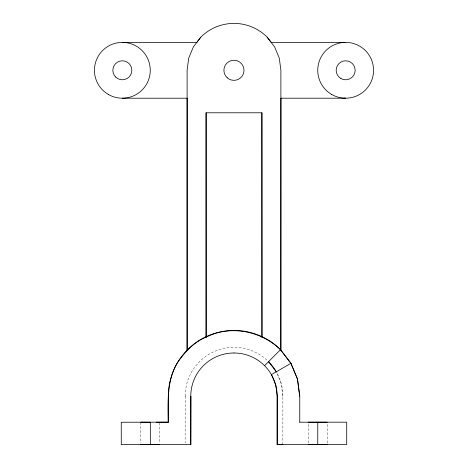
<?xml version="1.0" encoding="UTF-8"?>
<svg xmlns="http://www.w3.org/2000/svg" width="468" height="468" viewBox="0 0 468 468"><rect width="100%" height="100%" fill="white"/><g stroke="black" fill="none" stroke-linecap="round" stroke-linejoin="round"><path stroke-width="0.35" stroke-dasharray="2.34 1.75" d="M282.859 444.536L282.865 396.185L281.198 383.544L276.594 372.423M308.231 443.073L308.231 422.189M327.214 443.073L327.214 422.189M185.141 396.185L185.205 396.185A48.83 48.83 0 0 1 268.059 361.161M282.801 396.185L282.865 396.185A48.83 48.83 0 0 0 276.319 371.767M185.205 396.185L185.141 443.085M159.763 422.92L159.763 443.114M140.798 422.2L140.798 443.114"/><path stroke-width="0.7" d="M140.798 422.2L168.31 422.183L168.31 396.185A65.742 65.742 0 0 1 280.543 349.695L290.961 363.308L297.56 379.168L299.766 396.185L299.766 422.206M282.859 444.536L277.138 444.536L277.161 396.185A43.191 43.191 0 0 0 233.971 352.995L233.947 352.995M277.226 444.536L277.243 396.185L275.751 385.006L271.44 374.587L290.991 363.308M299.695 396.185L297.455 379.168L290.885 363.308L280.841 350.222L280.894 70.294L279.297 58.155L274.611 46.847L267.158 37.136A46.894 46.894 0 0 0 200.842 37.136L193.389 46.847L188.703 58.155L187.106 70.294L187.106 350.222L187.136 98.21L122.376 98.21M168.205 422.2C167.948 402.281 166.824 381.268 177.015 363.308C184.451 352.556 193.635 342.055 206.09 337.194L206.136 337.194C230.344 324.739 261.238 330.946 280.49 349.695L264.596 365.643M196.817 42.383L200.79 37.136M280.894 350.222L280.923 98.204M122.376 42.383L196.847 42.383M142.804 422.195L121.253 422.247L121.27 444.6L150.333 444.53L150.333 422.2L142.705 422.195M156.259 422.2L168.31 422.183M280.894 98.21L345.682 98.204A27.916 27.916 0 0 1 344.232 98.169M206.09 337.194L206.09 112.788L261.91 112.788L261.963 337.194L261.91 112.788M190.757 444.53L190.862 396.185L190.845 444.53L150.228 444.53M308.231 422.189L327.214 422.189M299.66 422.206L346.724 422.183L346.73 444.501L277.138 444.536M308.231 444.512L327.214 444.518M140.798 444.559L159.763 444.559M267.111 37.136L271.218 42.377L345.682 42.377A27.916 27.916 0 0 0 342.044 42.617M276.313 371.767L268.55 361.653A48.83 48.83 0 0 1 276.255 371.767M317.766 422.195L317.772 444.518M206.09 112.788L206.136 337.194M190.78 396.185A43.191 43.191 0 0 1 233.971 352.995M227.325 77.852A10.05 10.05 0 0 0 243.805 72.253A10.05 10.05 0 0 0 230.718 60.782A10.05 10.05 0 0 0 227.325 77.852M340.909 78.513A9.489 9.489 0 0 0 355.142 70.294A9.489 9.489 0 0 0 340.909 62.074A9.489 9.489 0 0 0 340.909 78.513M108.389 94.466A27.916 27.916 0 0 0 150.257 70.294A27.916 27.916 0 0 0 108.389 46.121A27.916 27.916 0 0 0 108.389 94.466M331.695 94.466A27.916 27.916 0 0 0 373.569 70.294A27.916 27.916 0 0 0 331.695 46.121A27.916 27.916 0 0 0 331.695 94.466M115.637 77.004A9.489 9.489 0 0 0 131.514 72.751A9.489 9.489 0 0 0 119.89 61.127A9.489 9.489 0 0 0 115.637 77.004"/></g></svg>
